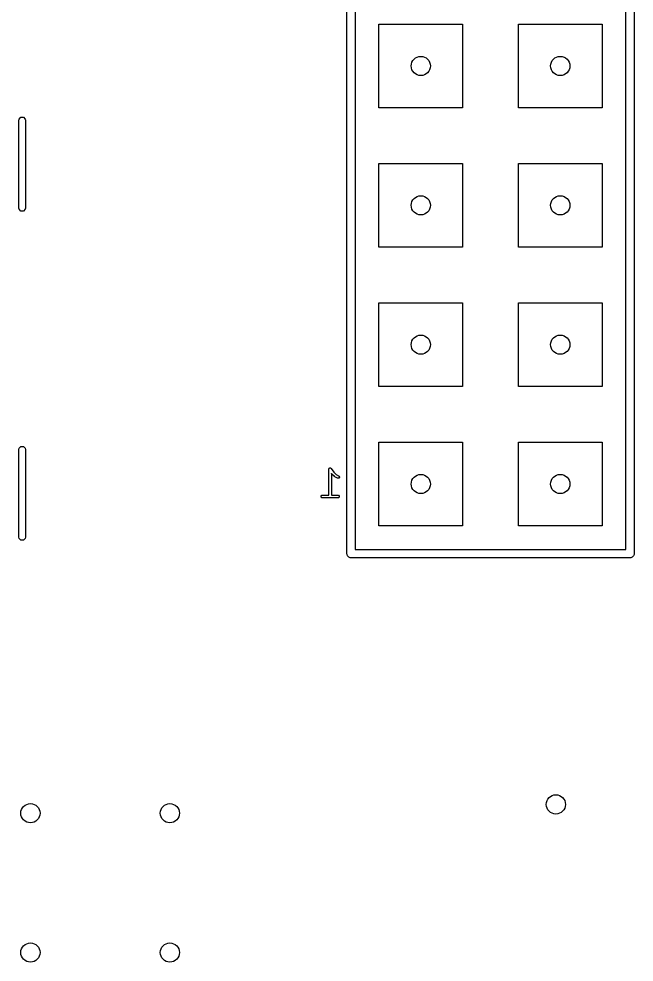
# Model space of a CAD drawing. Header units: inches. Extents: x 0.3 to 2.85, y 0.29 to 1.7.
# Drawn here: x 2.405 to 2.846, y 0.287 to 0.964 of the extents above; entities that cross this region are included whole.
import ezdxf

# ---------------------------------------------------------------- set-up
doc = ezdxf.new("R2010")
doc.units = ezdxf.units.IN
doc.header["$MEASUREMENT"] = 0
doc.layers.add('BLACK', color=250, linetype='CONTINUOUS')

msp = doc.modelspace()

# ---------------------------------------------------------------- linework, layer by layer
at = {"layer": 'BLACK', "linetype": 'CONTINUOUS'}
for p, q in [((2.63996, 0.57992), (2.63996, 1.37992)), ((2.64587, 1.37697), (2.64587, 0.58287)), ((2.83996, 0.58287), (2.83996, 1.37697)), ((2.84587, 1.37992), (2.84587, 0.57992)), ((2.66291, 0.89992), (2.66291, 0.95992)), ((2.66291, 0.95992), (2.72291, 0.95992)), ((2.72291, 0.95992), (2.72291, 0.89992)), ((2.76291, 0.89992), (2.76291, 0.95992)), ((2.76291, 0.95992), (2.82291, 0.95992)), ((2.82291, 0.95992), (2.82291, 0.89992)), ((2.72291, 0.89992), (2.66291, 0.89992)), ((2.82291, 0.89992), (2.76291, 0.89992)), ((2.40472, 0.89094), (2.4049, 0.89185)), ((2.40472, 0.82795), (2.40472, 0.89094)), ((2.4049, 0.89185), (2.40618, 0.89313)), ((2.40618, 0.89313), (2.40799, 0.89313)), ((2.40799, 0.89313), (2.40927, 0.89185)), ((2.40927, 0.89185), (2.40945, 0.89094)), ((2.40945, 0.89094), (2.40945, 0.82795)), ((2.66291, 0.79992), (2.66291, 0.85992)), ((2.66291, 0.85992), (2.72291, 0.85992)), ((2.72291, 0.85992), (2.72291, 0.79992)), ((2.76291, 0.79992), (2.76291, 0.85992)), ((2.76291, 0.85992), (2.82291, 0.85992)), ((2.82291, 0.85992), (2.82291, 0.79992)), ((2.4049, 0.82705), (2.40472, 0.82795)), ((2.40618, 0.82577), (2.4049, 0.82705)), ((2.40927, 0.82705), (2.40799, 0.82577)), ((2.40945, 0.82795), (2.40927, 0.82705)), ((2.40799, 0.82577), (2.40618, 0.82577)), ((2.72291, 0.79992), (2.66291, 0.79992)), ((2.82291, 0.79992), (2.76291, 0.79992)), ((2.66291, 0.69992), (2.66291, 0.75992)), ((2.66291, 0.75992), (2.72291, 0.75992)), ((2.72291, 0.75992), (2.72291, 0.69992)), ((2.76291, 0.69992), (2.76291, 0.75992)), ((2.76291, 0.75992), (2.82291, 0.75992)), ((2.82291, 0.75992), (2.82291, 0.69992)), ((2.72291, 0.69992), (2.66291, 0.69992)), ((2.82291, 0.69992), (2.76291, 0.69992)), ((2.4049, 0.65563), (2.40618, 0.65691)), ((2.40618, 0.65691), (2.40799, 0.65691)), ((2.40799, 0.65691), (2.40927, 0.65563)), ((2.66291, 0.59992), (2.66291, 0.65992)), ((2.66291, 0.65992), (2.72291, 0.65992)), ((2.72291, 0.65992), (2.72291, 0.59992)), ((2.76291, 0.59992), (2.76291, 0.65992)), ((2.76291, 0.65992), (2.82291, 0.65992)), ((2.82291, 0.65992), (2.82291, 0.59992)), ((2.40472, 0.65472), (2.4049, 0.65563)), ((2.40472, 0.59173), (2.40472, 0.65472)), ((2.40927, 0.65563), (2.40945, 0.65472)), ((2.40945, 0.65472), (2.40945, 0.59173)), ((2.62693, 0.6406), (2.627, 0.64098)), ((2.62693, 0.6219), (2.62693, 0.6406)), ((2.627, 0.64098), (2.62708, 0.64105)), ((2.62708, 0.64105), (2.6271, 0.64115)), ((2.6271, 0.64115), (2.62733, 0.64131)), ((2.62733, 0.64131), (2.62754, 0.64151)), ((2.62754, 0.64151), (2.62764, 0.64151)), ((2.62764, 0.64151), (2.62772, 0.64157)), ((2.62772, 0.64157), (2.628, 0.64151)), ((2.628, 0.64151), (2.62829, 0.64151)), ((2.62829, 0.64151), (2.62836, 0.64144)), ((2.62836, 0.64144), (2.62846, 0.64142)), ((2.62846, 0.64142), (2.62873, 0.64115)), ((2.62873, 0.64115), (2.63055, 0.63842)), ((2.62897, 0.63724), (2.6289, 0.63735)), ((2.6289, 0.63735), (2.6289, 0.6219)), ((2.62904, 0.63717), (2.62897, 0.63724)), ((2.62909, 0.63709), (2.62904, 0.63717)), ((2.63097, 0.63522), (2.62909, 0.63709)), ((2.63055, 0.63842), (2.63225, 0.63672)), ((2.63225, 0.63672), (2.63398, 0.63586)), ((2.6311, 0.63513), (2.63097, 0.63522)), ((2.63122, 0.63503), (2.6311, 0.63513)), ((2.6331, 0.6341), (2.63122, 0.63503)), ((2.63347, 0.634), (2.6331, 0.6341)), ((2.63418, 0.63423), (2.63347, 0.634)), ((2.63398, 0.63586), (2.63428, 0.63562)), ((2.63452, 0.63491), (2.63418, 0.63423)), ((2.63428, 0.63562), (2.63452, 0.63491)), ((2.62138, 0.62129), (2.62191, 0.62183)), ((2.62138, 0.62054), (2.62138, 0.62129)), ((2.62191, 0.62001), (2.62138, 0.62054)), ((2.62191, 0.62183), (2.62229, 0.6219)), ((2.62229, 0.61993), (2.62191, 0.62001)), ((2.62229, 0.6219), (2.62693, 0.6219)), ((2.63354, 0.61993), (2.62229, 0.61993)), ((2.6289, 0.6219), (2.63354, 0.6219)), ((2.63354, 0.6219), (2.63391, 0.62183)), ((2.63391, 0.62001), (2.63354, 0.61993)), ((2.63391, 0.62183), (2.63445, 0.62129)), ((2.63445, 0.62054), (2.63391, 0.62001)), ((2.63445, 0.62129), (2.63445, 0.62054)), ((2.72291, 0.59992), (2.66291, 0.59992)), ((2.82291, 0.59992), (2.76291, 0.59992)), ((2.4049, 0.59083), (2.40472, 0.59173)), ((2.40618, 0.58955), (2.4049, 0.59083)), ((2.40799, 0.58955), (2.40618, 0.58955)), ((2.40927, 0.59083), (2.40799, 0.58955)), ((2.40945, 0.59173), (2.40927, 0.59083)), ((2.64587, 0.58287), (2.83996, 0.58287)), ((2.64002, 0.57935), (2.63996, 0.57992)), ((2.64046, 0.57828), (2.64002, 0.57935)), ((2.64127, 0.57747), (2.64046, 0.57828)), ((2.64234, 0.57703), (2.64127, 0.57747)), ((2.64291, 0.57697), (2.64234, 0.57703)), ((2.84291, 0.57697), (2.64291, 0.57697)), ((2.84349, 0.57703), (2.84291, 0.57697)), ((2.84455, 0.57747), (2.84349, 0.57703)), ((2.84537, 0.57828), (2.84455, 0.57747)), ((2.84581, 0.57935), (2.84537, 0.57828)), ((2.84587, 0.57992), (2.84581, 0.57935))]:
    msp.add_line(p, q, dxfattribs=at)
at = {"layer": 'BLACK'}
for centre in [(2.69291, 0.92992), (2.79291, 0.92992), (2.69291, 0.82992), (2.79291, 0.82992), (2.69291, 0.72992), (2.79291, 0.72992), (2.69291, 0.62992), (2.79291, 0.62992), (2.78976, 0.4), (2.78976, 0.4), (2.41299, 0.3937), (2.41299, 0.3937), (2.51299, 0.3937), (2.51299, 0.3937), (2.41299, 0.2937), (2.41299, 0.2937), (2.51299, 0.2937), (2.51299, 0.2937)]:
    msp.add_circle(centre, 0.00689, dxfattribs=at)
at = {"layer": 'WHITE'}
for centre in [(2.69291, 0.92992), (2.79291, 0.92992), (2.69291, 0.82992), (2.79291, 0.82992), (2.69291, 0.72992), (2.79291, 0.72992), (2.69291, 0.62992), (2.79291, 0.62992)]:
    msp.add_circle(centre, 0.00689, dxfattribs=at)

doc.saveas('drawing.dxf')
